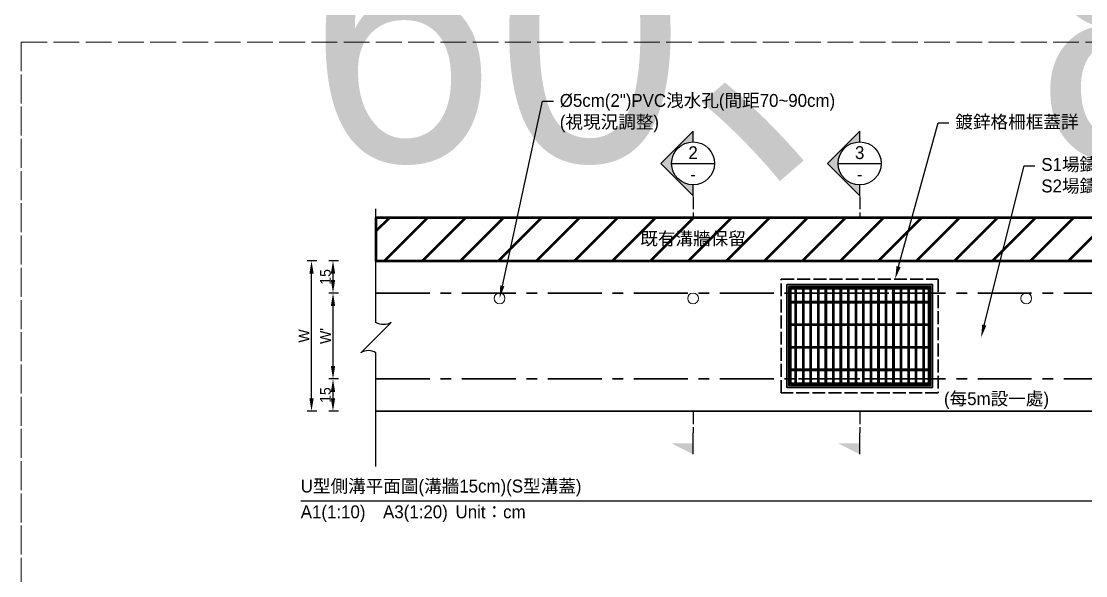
# Model space of a CAD drawing. Extents: x -8520 to 1950, y -2159 to 466.
# Drawn here: x -7590 to -7094.9, y -248.3 to 9.7 of the extents above; entities that cross this region are included whole.
import ezdxf
from ezdxf import colors
from ezdxf.entities.mleader import LeaderData, LeaderLine
from ezdxf.math import Vec2, Vec3

# ---------------------------------------------------------------- set-up
doc = ezdxf.new("R2010")
doc.units = 0
doc.header["$MEASUREMENT"] = 0
doc.linetypes.add('ACAD_ISO02W100', pattern=[15, 12, -3])
doc.linetypes.add('CENTERX2', pattern=[4, 2.5, -0.5, 0.5, -0.5])
for name, color, linetype, lineweight in [('一、3.基本-變更', 1, 'Continuous', 50), ('二、1.繪圖-既有設施', 8, 'Continuous', 20), ('二、2.繪圖-施作項目', 181, 'Continuous', 30), ('二、6.繪圖-其他施作項目', 35, 'Continuous', 30)]:
    doc.layers.add(name, color=color, linetype=linetype, lineweight=lineweight)
doc.layers.add('一、4.基本-隱藏', color=9, linetype='ACAD_ISO02W100', lineweight=20, plot=False)
doc.layers.add('三、3.文字-註解文字', color=2, linetype='Continuous')
doc.styles.add('次圖名(詳圖)', font='MS PGothic.ttf', dxfattribs={"height": 6})
doc.styles.add('註解文字(詳圖)', font='MS PGothic.ttf', dxfattribs={"height": 5})
doc.dimstyles.new('註解文字(詳圖)', dxfattribs={"dimtxt": 6, "dimasz": 6, "dimexe": 2, "dimexo": 5, "dimgap": 1, "dimtad": 2, "dimzin": 0, "dimdsep": 46, "dimtxsty": '註解文字(詳圖)', "dimcen": 0.1, "dimclrd": 256, "dimclre": 256, "dimclrt": 256, "dimadec": 0, "dimazin": 0, "dimtfac": 1, "dimtofl": 0, "dimtmove": 0, "dimatfit": 3, "dimfxlon": 1, "dimtolj": 1, "dimtzin": 0, "dimlwd": -1, "dimlwe": -1, "dimarcsym": 1})
pattern_1 = [(45, (-8405.3608, 66.9043), (-2.65165, 2.65165), []), (45, (-8404.477, 66.9043), (-2.65165, 2.65165), []), (45, (-8403.593, 66.9043), (-2.65165, 2.65165), []), (45, (-8402.709, 66.9043), (-2.65165, 2.65165), [])]

# ---------------------------------------------------------------- blocks, each defined once
blk = doc.blocks.new('*D311')
at = {"layer": 'Defpoints', "color": 0, "transparency": 16777216}
for p in [(-7425, -101.75), (-7445, -116.75), (-7425, -116.75)]:
    blk.add_point(p, dxfattribs=at)
at = {"layer": '三、3.文字-註解文字', "transparency": 16777216}
for p, q in [((-7442.5, -101.75), (-7447, -101.75)), ((-7445, -107.75), (-7445, -110.75)), ((-7442.5, -116.75), (-7447, -116.75))]:
    blk.add_line(p, q, dxfattribs=at)
for points in [[(-7446, -107.75), (-7444, -107.75), (-7445, -101.75)], [(-7446, -110.75), (-7444, -110.75), (-7445, -116.75)]]:
    blk.add_solid(points, dxfattribs=at)
at = {"layer": '三、3.文字-註解文字', "transparency": 16777216, "insert": (-7448.5, -109.25), "char_height": 5, "attachment_point": 5, "rotation": 90, "style": '註解文字(詳圖)'}
blk.add_mtext('\\A1;15', dxfattribs=at)
blk = doc.blocks.new('*D312')
at = {"layer": 'Defpoints', "color": 0, "transparency": 16777216}
for p in [(-7425, -116.75), (-7445, -156.75), (-7425, -156.75)]:
    blk.add_point(p, dxfattribs=at)
at = {"layer": '三、3.文字-註解文字', "transparency": 16777216}
for p, q in [((-7442.5, -116.75), (-7447, -116.75)), ((-7445, -122.75), (-7445, -150.75)), ((-7442.5, -156.75), (-7447, -156.75))]:
    blk.add_line(p, q, dxfattribs=at)
for points in [[(-7446, -122.75), (-7444, -122.75), (-7445, -116.75)], [(-7446, -150.75), (-7444, -150.75), (-7445, -156.75)]]:
    blk.add_solid(points, dxfattribs=at)
at = {"layer": '三、3.文字-註解文字', "transparency": 16777216, "insert": (-7448.5, -136.75), "char_height": 5, "attachment_point": 5, "rotation": 90, "style": '註解文字(詳圖)'}
blk.add_mtext("\\A1;W'", dxfattribs=at)
blk = doc.blocks.new('*D313')
at = {"layer": 'Defpoints', "color": 0, "transparency": 16777216}
for p in [(-7425, -156.75), (-7445, -171.75), (-7425, -171.75)]:
    blk.add_point(p, dxfattribs=at)
at = {"layer": '三、3.文字-註解文字', "transparency": 16777216}
for p, q in [((-7442.5, -156.75), (-7447, -156.75)), ((-7445, -162.75), (-7445, -165.75)), ((-7442.5, -171.75), (-7447, -171.75))]:
    blk.add_line(p, q, dxfattribs=at)
for points in [[(-7446, -162.75), (-7444, -162.75), (-7445, -156.75)], [(-7446, -165.75), (-7444, -165.75), (-7445, -171.75)]]:
    blk.add_solid(points, dxfattribs=at)
at = {"layer": '三、3.文字-註解文字', "transparency": 16777216, "insert": (-7448.5, -164.25), "char_height": 5, "attachment_point": 5, "rotation": 90, "style": '註解文字(詳圖)'}
blk.add_mtext('\\A1;15', dxfattribs=at)
blk = doc.blocks.new('*D375')
at = {"layer": 'Defpoints', "color": 0, "transparency": 16777216}
for p in [(-7454.99, -101.75), (-7425, -101.75), (-7425, -171.75)]:
    blk.add_point(p, dxfattribs=at)
at = {"layer": '三、3.文字-註解文字', "transparency": 16777216}
for p, q in [((-7452.49, -101.75), (-7456.99, -101.75)), ((-7454.99, -165.75), (-7454.99, -107.75)), ((-7452.49, -171.75), (-7456.99, -171.75))]:
    blk.add_line(p, q, dxfattribs=at)
for points in [[(-7455.99, -107.75), (-7453.99, -107.75), (-7454.99, -101.75)], [(-7455.99, -165.75), (-7453.99, -165.75), (-7454.99, -171.75)]]:
    blk.add_solid(points, dxfattribs=at)
at = {"layer": '三、3.文字-註解文字', "transparency": 16777216, "insert": (-7458.49, -136.75), "char_height": 5, "attachment_point": 5, "rotation": 90, "style": '註解文字(詳圖)'}
blk.add_mtext('\\A1;W', dxfattribs=at)

msp = doc.modelspace()

# ---------------------------------------------------------------- hatches: boundary and pattern name
at = {"layer": '一、3.基本-變更'}
h = msp.add_hatch(dxfattribs=at)
h.set_pattern_fill('ANSI31', color=256, scale=100)
h.set_pattern_definition([(45, (-8996.861, 2017.127), (-8.838835, 8.838835), [])])
h.paths.add_polyline_path([(-6975, -101.75), (-6975, -81.75), (-7425, -81.75), (-7425, -101.75)])
at = {"layer": '三、3.文字-註解文字'}
h = msp.add_hatch(color=256, dxfattribs=at)
h.dxf.hatch_style = 1
h.paths.add_polyline_path([(-7277.5, -41.443), (-7292.5, -56.443), (-7277.5, -71.443), (-7277.5, -66.443, -0.4142136), (-7287.5, -56.443, -0.4142136), (-7277.5, -46.443)])
h = msp.add_hatch(color=256, dxfattribs=at)
h.dxf.hatch_style = 1
h.paths.add_polyline_path([(-7200, -41.443), (-7215, -56.443), (-7200, -71.443), (-7200, -66.443, -0.4142136), (-7210, -56.443, -0.4142136), (-7200, -46.443)])
h = msp.add_hatch(color=256, dxfattribs=at)
h.dxf.hatch_style = 1
h.paths.add_polyline_path([(-7287.5, -186.75), (-7277.5, -191.75), (-7277.5, -186.75)])
h = msp.add_hatch(color=256, dxfattribs=at)
h.dxf.hatch_style = 1
h.paths.add_polyline_path([(-7210, -186.75), (-7200, -191.75), (-7200, -186.75)])
at = {"layer": '二、6.繪圖-其他施作項目'}
h = msp.add_hatch(color=256, dxfattribs=at)
h.dxf.hatch_style = 1
h.paths.add_polyline_path([(-7233.9, -160.65), (-7166.1, -160.65), (-7166.1, -112.85), (-7233.9, -112.85)])
h.paths.add_polyline_path([(-7233, -159.75), (-7167, -159.75), (-7167, -113.75), (-7233, -113.75)], flags=16)
h.paths.add_polyline_path([(-7230, -156.75), (-7170, -156.75), (-7170, -116.75), (-7230, -116.75)], flags=0)
h = msp.add_hatch(dxfattribs=at)
h.set_pattern_fill('ANSI34', color=256, scale=5)
h.set_pattern_definition(pattern_1)
h.paths.add_polyline_path([(-7168, -120.75), (-7232, -120.75), (-7232, -121.25), (-7168, -121.25)])
h = msp.add_hatch(dxfattribs=at)
h.set_pattern_fill('ANSI34', color=256, scale=5)
h.set_pattern_definition(pattern_1)
h.paths.add_polyline_path([(-7168, -131.25), (-7232, -131.25), (-7232, -131.75), (-7168, -131.75)])
h = msp.add_hatch(dxfattribs=at)
h.set_pattern_fill('ANSI34', color=256, scale=5)
h.set_pattern_definition(pattern_1)
h.paths.add_polyline_path([(-7168, -141.75), (-7232, -141.75), (-7232, -142.25), (-7168, -142.25)])
h = msp.add_hatch(dxfattribs=at)
h.set_pattern_fill('ANSI34', color=256, scale=5)
h.set_pattern_definition(pattern_1)
h.paths.add_polyline_path([(-7168, -152.25), (-7232, -152.25), (-7232, -152.75), (-7168, -152.75)])

# ---------------------------------------------------------------- linework, layer by layer
at = {"layer": '一、3.基本-變更'}
msp.add_lwpolyline([(-6975, -81.75), (-7425, -81.75), (-7425, -101.75), (-6975, -101.75)], close=True, dxfattribs=at)
at = {"layer": '一、4.基本-隱藏'}
for points in [[(-7590, 0), (-6810, 0), (-6810, -253.5), (-7590, -253.5)], [(-7590, 0), (-6810, 0), (-6810, -507), (-7590, -507)], [(-7590, 0), (-6810, 0), (-6810, -507), (-7590, -507)]]:
    msp.add_lwpolyline(points, close=True, dxfattribs=at)
at = {"layer": '三、3.文字-註解文字'}
for points in [[(-7277.5, -46.443), (-7277.5, -41.443), (-7292.5, -56.443), (-7277.5, -71.443), (-7277.5, -66.443)], [(-7200, -46.443), (-7200, -41.443), (-7215, -56.443), (-7200, -71.443), (-7200, -66.443)], [(-7287.5, -56.443), (-7267.5, -56.443)], [(-7210, -56.443), (-7190, -56.443)], [(-7277.5, -191.75), (-7277.5, -181.75)], [(-7200, -191.75), (-7200, -181.75)], [(-7460, -213.5), (-6940, -213.5)]]:
    msp.add_lwpolyline(points, dxfattribs=at)
at = {"layer": '三、3.文字-註解文字', "linetype": 'ACAD_ISO02W100', "ltscale": 0.5}
for points in [[(-7277.5, -71.75), (-7277.5, -81.75)], [(-7200, -71.75), (-7200, -81.75)], [(-7277.5, -171.75), (-7277.5, -181.75)], [(-7200, -171.75), (-7200, -181.75)]]:
    msp.add_lwpolyline(points, dxfattribs=at)
at = {"layer": '三、3.文字-註解文字'}
msp.add_lwpolyline([(-7425, -197.5), (-7425, -144.571, 0.2828427), (-7432.071, -144.571), (-7417.929, -130.429, -0.2828427), (-7425, -130.429), (-7425, -77.5)], format="xyb", dxfattribs=at)
for centre in [(-7277.5, -56.443), (-7200, -56.443)]:
    msp.add_circle(centre, 10, dxfattribs=at)
at = {"layer": '二、1.繪圖-既有設施'}
for centre in [(-7367.5, -119.249), (-7277.5, -119.249), (-7122.5, -119.249)]:
    msp.add_circle(centre, 2.5, dxfattribs=at)
at = {"layer": '二、2.繪圖-施作項目'}
for points in [[(-7425, -101.75), (-6975, -101.75)], [(-7425, -171.75), (-6975, -171.75)]]:
    msp.add_lwpolyline(points, dxfattribs=at)
at = {"layer": '二、2.繪圖-施作項目', "linetype": 'CENTERX2', "ltscale": 10}
for points in [[(-7425, -116.75), (-6975, -116.75)], [(-7425, -156.75), (-6975, -156.75)]]:
    msp.add_lwpolyline(points, dxfattribs=at)
at = {"layer": '二、6.繪圖-其他施作項目', "linetype": 'ACAD_ISO02W100', "ltscale": 0.5}
for points in [[(-7236.5, -110.25), (-7163.5, -110.25), (-7163.5, -163.25), (-7236.5, -163.25)], [(-7230, -116.75), (-7170, -116.75), (-7170, -156.75), (-7230, -156.75)]]:
    msp.add_lwpolyline(points, close=True, dxfattribs=at)
at = {"layer": '二、6.繪圖-其他施作項目'}
for points in [[(-7233.9, -112.85), (-7166.1, -112.85), (-7166.1, -160.65), (-7233.9, -160.65)], [(-7233, -113.75), (-7167, -113.75), (-7167, -159.75), (-7233, -159.75)], [(-7232.5, -114.25), (-7167.5, -114.25), (-7167.5, -159.25), (-7232.5, -159.25)]]:
    msp.add_lwpolyline(points, close=True, dxfattribs=at)
for points in [[(-7232.5, -114.25), (-7167.5, -114.25)], [(-7232.5, -114.25), (-7232.5, -159.25)], [(-7232, -114.25), (-7232, -159.25)], [(-7232, -114.75), (-7168, -114.75)], [(-7230, -114.75), (-7230, -120.75)], [(-7229.5, -114.75), (-7229.5, -120.75)], [(-7226.5, -114.75), (-7226.5, -120.75)], [(-7226, -114.75), (-7226, -120.75)], [(-7223, -114.75), (-7223, -120.75)], [(-7222.5, -114.75), (-7222.5, -120.75)], [(-7219.5, -114.75), (-7219.5, -120.75)], [(-7219, -114.75), (-7219, -120.75)], [(-7216, -114.75), (-7216, -120.75)], [(-7215.5, -114.75), (-7215.5, -120.75)], [(-7212.5, -114.75), (-7212.5, -120.75)], [(-7212, -114.75), (-7212, -120.75)], [(-7209, -114.75), (-7209, -120.75)], [(-7208.5, -114.75), (-7208.5, -120.75)], [(-7205.5, -114.75), (-7205.5, -120.75)], [(-7205, -114.75), (-7205, -120.75)], [(-7202, -114.75), (-7202, -120.75)], [(-7201.5, -114.75), (-7201.5, -120.75)], [(-7198.5, -114.75), (-7198.5, -120.75)], [(-7198, -114.75), (-7198, -120.75)], [(-7195, -114.75), (-7195, -120.75)], [(-7194.5, -114.75), (-7194.5, -120.75)], [(-7191.5, -114.75), (-7191.5, -120.75)], [(-7191, -114.75), (-7191, -120.75)], [(-7188, -114.75), (-7188, -120.75)], [(-7187.5, -114.75), (-7187.5, -120.75)], [(-7184.5, -114.75), (-7184.5, -120.75)], [(-7184, -114.75), (-7184, -120.75)], [(-7181, -114.75), (-7181, -120.75)], [(-7180.5, -114.75), (-7180.5, -120.75)], [(-7177.5, -114.75), (-7177.5, -120.75)], [(-7177, -114.75), (-7177, -120.75)], [(-7174, -114.75), (-7174, -120.75)], [(-7173.5, -114.75), (-7173.5, -120.75)], [(-7170.5, -114.75), (-7170.5, -120.75)], [(-7170, -114.75), (-7170, -120.75)], [(-7168, -114.25), (-7168, -159.25)], [(-7167.5, -114.25), (-7167.5, -159.25)], [(-7232, -120.75), (-7168, -120.75)], [(-7232, -121.25), (-7168, -121.25)], [(-7230, -121.25), (-7230, -131.25)], [(-7229.5, -121.25), (-7229.5, -131.25)], [(-7226.5, -121.25), (-7226.5, -131.25)], [(-7226, -121.25), (-7226, -131.25)], [(-7223, -121.25), (-7223, -131.25)], [(-7222.5, -121.25), (-7222.5, -131.25)], [(-7219.5, -121.25), (-7219.5, -131.25)], [(-7219, -121.25), (-7219, -131.25)], [(-7216, -121.25), (-7216, -131.25)], [(-7215.5, -121.25), (-7215.5, -131.25)], [(-7212.5, -121.25), (-7212.5, -131.25)], [(-7212, -121.25), (-7212, -131.25)], [(-7209, -121.25), (-7209, -131.25)], [(-7208.5, -121.25), (-7208.5, -131.25)], [(-7205.5, -121.25), (-7205.5, -131.25)], [(-7205, -121.25), (-7205, -131.25)], [(-7202, -121.25), (-7202, -131.25)], [(-7201.5, -121.25), (-7201.5, -131.25)], [(-7198.5, -121.25), (-7198.5, -131.25)], [(-7198, -121.25), (-7198, -131.25)], [(-7195, -121.25), (-7195, -131.25)], [(-7194.5, -121.25), (-7194.5, -131.25)], [(-7191.5, -121.25), (-7191.5, -131.25)], [(-7191, -121.25), (-7191, -131.25)], [(-7188, -121.25), (-7188, -131.25)], [(-7187.5, -121.25), (-7187.5, -131.25)], [(-7184.5, -121.25), (-7184.5, -131.25)], [(-7184, -121.25), (-7184, -131.25)], [(-7181, -121.25), (-7181, -131.25)], [(-7180.5, -121.25), (-7180.5, -131.25)], [(-7177.5, -121.25), (-7177.5, -131.25)], [(-7177, -121.25), (-7177, -131.25)], [(-7174, -121.25), (-7174, -131.25)], [(-7173.5, -121.25), (-7173.5, -131.25)], [(-7170.5, -121.25), (-7170.5, -131.25)], [(-7170, -121.25), (-7170, -131.25)], [(-7232, -131.25), (-7168, -131.25)], [(-7232, -131.75), (-7168, -131.75)], [(-7230, -131.75), (-7230, -141.75)], [(-7229.5, -131.75), (-7229.5, -141.75)], [(-7226.5, -131.75), (-7226.5, -141.75)], [(-7226, -131.75), (-7226, -141.75)], [(-7223, -131.75), (-7223, -141.75)], [(-7222.5, -131.75), (-7222.5, -141.75)], [(-7219.5, -131.75), (-7219.5, -141.75)], [(-7219, -131.75), (-7219, -141.75)], [(-7216, -131.75), (-7216, -141.75)], [(-7215.5, -131.75), (-7215.5, -141.75)], [(-7212.5, -131.75), (-7212.5, -141.75)], [(-7212, -131.75), (-7212, -141.75)], [(-7209, -131.75), (-7209, -141.75)], [(-7208.5, -131.75), (-7208.5, -141.75)], [(-7205.5, -131.75), (-7205.5, -141.75)], [(-7205, -131.75), (-7205, -141.75)], [(-7202, -131.75), (-7202, -141.75)], [(-7201.5, -131.75), (-7201.5, -141.75)], [(-7198.5, -131.75), (-7198.5, -141.75)], [(-7198, -131.75), (-7198, -141.75)], [(-7195, -131.75), (-7195, -141.75)], [(-7194.5, -131.75), (-7194.5, -141.75)], [(-7191.5, -131.75), (-7191.5, -141.75)], [(-7191, -131.75), (-7191, -141.75)], [(-7188, -131.75), (-7188, -141.75)], [(-7187.5, -131.75), (-7187.5, -141.75)], [(-7184.5, -131.75), (-7184.5, -141.75)], [(-7184, -131.75), (-7184, -141.75)], [(-7181, -131.75), (-7181, -141.75)], [(-7180.5, -131.75), (-7180.5, -141.75)], [(-7177.5, -131.75), (-7177.5, -141.75)], [(-7177, -131.75), (-7177, -141.75)], [(-7174, -131.75), (-7174, -141.75)], [(-7173.5, -131.75), (-7173.5, -141.75)], [(-7170.5, -131.75), (-7170.5, -141.75)], [(-7170, -131.75), (-7170, -141.75)], [(-7232, -141.75), (-7168, -141.75)], [(-7232, -142.25), (-7168, -142.25)], [(-7230, -142.25), (-7230, -152.25)], [(-7229.5, -142.25), (-7229.5, -152.25)], [(-7226.5, -142.25), (-7226.5, -152.25)], [(-7226, -142.25), (-7226, -152.25)], [(-7223, -142.25), (-7223, -152.25)], [(-7222.5, -142.25), (-7222.5, -152.25)], [(-7219.5, -142.25), (-7219.5, -152.25)], [(-7219, -142.25), (-7219, -152.25)], [(-7216, -142.25), (-7216, -152.25)], [(-7215.5, -142.25), (-7215.5, -152.25)], [(-7212.5, -142.25), (-7212.5, -152.25)], [(-7212, -142.25), (-7212, -152.25)], [(-7209, -142.25), (-7209, -152.25)], [(-7208.5, -142.25), (-7208.5, -152.25)], [(-7205.5, -142.25), (-7205.5, -152.25)], [(-7205, -142.25), (-7205, -152.25)], [(-7202, -142.25), (-7202, -152.25)], [(-7201.5, -142.25), (-7201.5, -152.25)], [(-7198.5, -142.25), (-7198.5, -152.25)], [(-7198, -142.25), (-7198, -152.25)], [(-7195, -142.25), (-7195, -152.25)], [(-7194.5, -142.25), (-7194.5, -152.25)], [(-7191.5, -142.25), (-7191.5, -152.25)], [(-7191, -142.25), (-7191, -152.25)], [(-7188, -142.25), (-7188, -152.25)], [(-7187.5, -142.25), (-7187.5, -152.25)], [(-7184.5, -142.25), (-7184.5, -152.25)], [(-7184, -142.25), (-7184, -152.25)], [(-7181, -142.25), (-7181, -152.25)], [(-7180.5, -142.25), (-7180.5, -152.25)], [(-7177.5, -142.25), (-7177.5, -152.25)], [(-7177, -142.25), (-7177, -152.25)], [(-7174, -142.25), (-7174, -152.25)], [(-7173.5, -142.25), (-7173.5, -152.25)], [(-7170.5, -142.25), (-7170.5, -152.25)], [(-7170, -142.25), (-7170, -152.25)], [(-7232, -152.25), (-7168, -152.25)], [(-7232, -152.75), (-7168, -152.75)], [(-7230, -152.75), (-7230, -158.75)], [(-7229.5, -152.75), (-7229.5, -158.75)], [(-7226.5, -152.75), (-7226.5, -158.75)], [(-7226, -152.75), (-7226, -158.75)], [(-7223, -152.75), (-7223, -158.75)], [(-7222.5, -152.75), (-7222.5, -158.75)], [(-7219.5, -152.75), (-7219.5, -158.75)], [(-7219, -152.75), (-7219, -158.75)], [(-7216, -152.75), (-7216, -158.75)], [(-7215.5, -152.75), (-7215.5, -158.75)], [(-7212.5, -152.75), (-7212.5, -158.75)], [(-7212, -152.75), (-7212, -158.75)], [(-7209, -152.75), (-7209, -158.75)], [(-7208.5, -152.75), (-7208.5, -158.75)], [(-7205.5, -152.75), (-7205.5, -158.75)], [(-7205, -152.75), (-7205, -158.75)], [(-7202, -152.75), (-7202, -158.75)], [(-7201.5, -152.75), (-7201.5, -158.75)], [(-7198.5, -152.75), (-7198.5, -158.75)], [(-7198, -152.75), (-7198, -158.75)], [(-7195, -152.75), (-7195, -158.75)], [(-7194.5, -152.75), (-7194.5, -158.75)], [(-7191.5, -152.75), (-7191.5, -158.75)], [(-7191, -152.75), (-7191, -158.75)], [(-7188, -152.75), (-7188, -158.75)], [(-7187.5, -152.75), (-7187.5, -158.75)], [(-7184.5, -152.75), (-7184.5, -158.75)], [(-7184, -152.75), (-7184, -158.75)], [(-7181, -152.75), (-7181, -158.75)], [(-7180.5, -152.75), (-7180.5, -158.75)], [(-7177.5, -152.75), (-7177.5, -158.75)], [(-7177, -152.75), (-7177, -158.75)], [(-7174, -152.75), (-7174, -158.75)], [(-7173.5, -152.75), (-7173.5, -158.75)], [(-7170.5, -152.75), (-7170.5, -158.75)], [(-7170, -152.75), (-7170, -158.75)], [(-7232.5, -159.25), (-7167.5, -159.25)], [(-7232, -158.75), (-7168, -158.75)]]:
    msp.add_lwpolyline(points, dxfattribs=at)

# ---------------------------------------------------------------- texts
at = {"layer": '一、4.基本-隱藏', "insert": (-7200, 200), "char_height": 120, "attachment_point": 5, "style": '次圖名(詳圖)'}
msp.add_mtext_dynamic_manual_height_columns("{\\fMS PGothic|b0|i0|c128|p34;W}'{\\fMS PGothic|b0|i0|c128|p34;=}4{\\fMS PGothic|b0|i0|c128|p34;0，h=40、60、80}", width=698.49542, gutter_width=30, heights=[0], dxfattribs=at)
at = {"layer": '三、3.文字-註解文字', "char_height": 6}
for s, width, gutter_width, insert, attachment_point, style in [('2', 6.60394, 25, (-7277.5, -51.443), 5, '註解文字(詳圖)'), ('3', 6.60394, 25, (-7200, -51.443), 5, '註解文字(詳圖)'), ('-', 6.60394, 25, (-7277.5, -61.443), 5, '註解文字(詳圖)'), ('-', 6.60394, 25, (-7200, -61.443), 5, '註解文字(詳圖)'), ('{\\fMS PGothic|b0|i0|c128|p34;既有溝牆}保留', 70.34372, 30, (-7277.5, -91.75), 5, '次圖名(詳圖)'), ('(每5m設一處)', 52.41253, 30, (-7136.354, -166.81), 5, '註解文字(詳圖)'), ('{\\fMS PGothic|b0|i0|c128|p34;U型側溝平面圖(溝牆15cm)}(S型溝蓋)', 138.66243, 15, (-7460, -207.5), 4, '次圖名(詳圖)'), ('A1(1:10)\u3000A3(1:20){\\fMS PGothic|b0|i0|c128|p34;^IUnit：cm}', 136.03259, 15, (-7460, -219.5), 4, '次圖名(詳圖)')]:
    msp.add_mtext_dynamic_manual_height_columns(s, width=width, gutter_width=gutter_width, heights=[0], dxfattribs=dict(at, insert=insert, attachment_point=attachment_point, style=style))

# ---------------------------------------------------------------- dimensions: what is measured, and where the dimension line sits
at = {"layer": '三、3.文字-註解文字'}
for base, p1, p2, text, picture, middle in [((-7454.993, -101.75), (-7425, -171.75), (-7425, -101.75), 'W', '*D375', (-7458.493, -136.75)), ((-7445, -116.75), (-7425, -101.75), (-7425, -116.75), '15', '*D311', (-7448.5, -109.25)), ((-7445, -156.75), (-7425, -116.75), (-7425, -156.75), "W'", '*D312', (-7448.5, -136.75)), ((-7445, -171.75), (-7425, -156.75), (-7425, -171.75), '15', '*D313', (-7448.5, -164.25))]:
    dim = msp.add_linear_dim(base=base, p1=p1, p2=p2, angle=90, text=text, dimstyle='註解文字(詳圖)', dxfattribs=at)
    dim.commit()
    dim.dimension.update_dxf_attribs({"geometry": picture, "text_midpoint": middle})

# ---------------------------------------------------------------- leaders
ml = msp.add_multileader_mtext('Standard', dxfattribs=at)
ml.set_content('{\\fMS PGothic|b0|i0|c128|p34;%%C5cm}(2")PVC洩水孔(間距70~90cm)\\P(視現況調整)', color=256, style='註解文字(詳圖)')
ml.set_leader_properties(color=256, linetype='ByLayer', lineweight=-1)
ml.build(insert=Vec2(0, 0))
ml.multileader.update_dxf_attribs({"dogleg_length": 5, "arrow_head_size": 6})
ctx = ml.context
ctx.base_point, ctx.char_height, ctx.arrow_head_size, ctx.landing_gap_size, ctx.plane_origin = Vec3(-7342.5, -27.5), 6, 6, 3, Vec3(-7367.5, -120)
notes = []
notes.append((ctx, [(0, (1, 1, 0), (-7347.5, -27.5), (1, 0), 5, [(0, [(-7367.5, -119.25)], 0, [])])]))
ctx.mtext.insert, ctx.mtext.flow_direction = Vec3(-7339.5, -24.108), 5
ml = msp.add_multileader_mtext('Standard', dxfattribs=at)
ml.set_content('鍍鋅格柵框蓋詳', color=256, style='註解文字(詳圖)')
ml.set_leader_properties(color=256, linetype='ByLayer', lineweight=-1)
ml.build(insert=Vec2(0, 0))
ml.multileader.update_dxf_attribs({"dogleg_length": 5, "arrow_head_size": 6})
ctx = ml.context
ctx.base_point, ctx.char_height, ctx.arrow_head_size, ctx.landing_gap_size, ctx.plane_origin = Vec3(-7158.5, -37.5), 6, 6, 3, Vec3(-7183.5, -111)
notes.append((ctx, [(0, (1, 1, 0), (-7163.5, -37.5), (1, 0), 5, [(0, [(-7183.5, -110.25)], 0, [])])]))
ctx.mtext.insert, ctx.mtext.flow_direction = Vec3(-7155.5, -34.074), 5
ml = msp.add_multileader_mtext('Standard', dxfattribs=at)
ml.set_content('S{\\fMS PGothic|b0|i0|c128|p34;1場鑄溝蓋板(280kgf/cm²混凝土)或\\P}S{\\fMS PGothic|b0|i0|c128|p34;2場鑄溝蓋板(280kgf/cm²混凝土)詳}', color=256, style='註解文字(詳圖)')
ml.set_leader_properties(color=256, linetype='ByLayer', lineweight=-1)
ml.build(insert=Vec2(0, 0))
ml.multileader.update_dxf_attribs({"dogleg_length": 5, "arrow_head_size": 6})
ctx = ml.context
ctx.base_point, ctx.char_height, ctx.arrow_head_size, ctx.landing_gap_size, ctx.plane_origin = Vec3(-7118.5, -57.5), 6, 6, 3, Vec3(-7143.5, -137.5)
notes.append((ctx, [(0, (1, 1, 0), (-7123.5, -57.5), (1, 0), 5, [(0, [(-7143.5, -137.5)], 0, [])])]))
ctx.mtext.insert, ctx.mtext.flow_direction = Vec3(-7115.5, -53.92), 5
for ctx, leaders in notes:
    for number, flags, end, landing, length, lines in leaders:
        leader = LeaderData()
        leader.index, (leader.has_last_leader_line, leader.has_dogleg_vector, leader.attachment_direction) = number, flags
        leader.last_leader_point, leader.dogleg_vector, leader.dogleg_length = Vec3(end), Vec3(landing), length
        for number, points, colour, breaks in lines:
            line = LeaderLine()
            line.index, line.vertices, line.color, line.breaks = number, Vec3.list(points), colors.encode_raw_color(colour), breaks
            leader.lines.append(line)
        ctx.leaders.append(leader)

doc.saveas('drawing.dxf')
